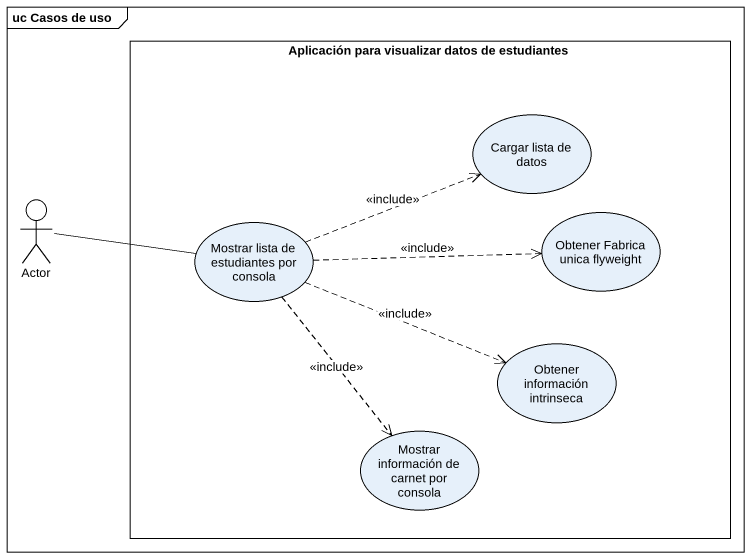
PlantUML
@startuml
mainframe uc Casos de uso
rectangle "Aplicación para visualizar datos de estudiantes" as Aplicación_para_visualizar {
  usecase "Cargar lista de datos" as Cargar_lista_de_datos
  usecase "Mostrar lista de estudiantes por consola" as Mostrar_lista_de
  usecase "Obtener Fabrica unica flyweight" as Obtener_Fabrica_unica
  usecase "Obtener información intrinseca" as Obtener_información
  usecase "Mostrar información de carnet por consola" as Mostrar_información_de
}
actor "Actor" as Actor_
Actor_ -right- Mostrar_lista_de
Mostrar_lista_de .right.> Cargar_lista_de_datos : <<include>>
Mostrar_lista_de .right.> Obtener_Fabrica_unica : <<include>>
Mostrar_lista_de .right.> Obtener_información : <<include>>
Mostrar_lista_de ..> Mostrar_información_de : <<include>>
@enduml
